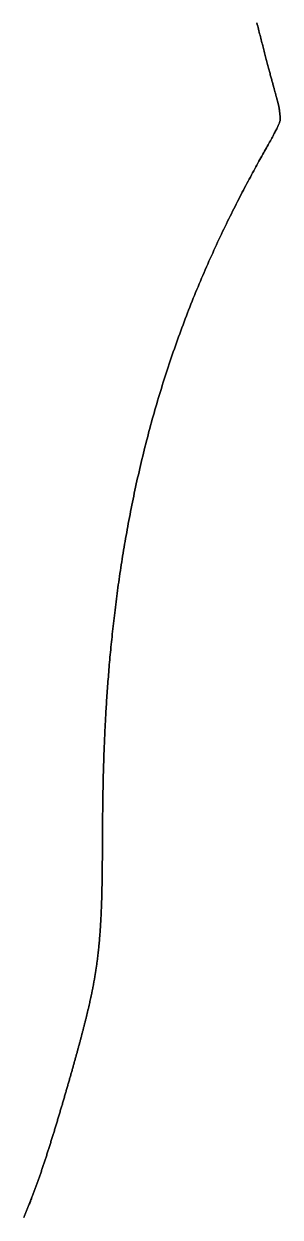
# Model space of a CAD drawing. Header units: inches. Extents: x 130170 to 284068, y 377793 to 804530.
# Drawn here: x 253854.9 to 253873.7, y 736954.9 to 737042.4 of the extents above; entities that cross this region are included whole.
import ezdxf

# ---------------------------------------------------------------- set-up
doc = ezdxf.new("R2010")
doc.units = ezdxf.units.IN
doc.header["$MEASUREMENT"] = 0
doc.layers.add('muni_il', color=7, linetype='Continuous')

msp = doc.modelspace()

# ---------------------------------------------------------------- linework, layer by layer
at = {"layer": 'muni_il'}
for points in [[(253871.942, 737042.461), (253871.972, 737042.344), (253872.002, 737042.229), (253872.031, 737042.114), (253872.06, 737041.999), (253872.089, 737041.885), (253872.118, 737041.772), (253872.147, 737041.66), (253872.176, 737041.548), (253872.204, 737041.437), (253872.233, 737041.327), (253872.261, 737041.217), (253872.289, 737041.109), (253872.317, 737041.001), (253872.344, 737040.894), (253872.372, 737040.788), (253872.399, 737040.683), (253872.426, 737040.579), (253872.453, 737040.476), (253872.479, 737040.374), (253872.505, 737040.273), (253872.531, 737040.173), (253872.557, 737040.074), (253872.583, 737039.977), (253872.608, 737039.88), (253872.633, 737039.785), (253872.658, 737039.691), (253872.682, 737039.598), (253872.706, 737039.506), (253872.73, 737039.416), (253872.753, 737039.327), (253872.777, 737039.239), (253872.8, 737039.152), (253872.822, 737039.067), (253872.845, 737038.983), (253872.866, 737038.9), (253872.888, 737038.819), (253872.909, 737038.739), (253872.93, 737038.661), (253872.951, 737038.584), (253872.971, 737038.509), (253872.991, 737038.435), (253873.01, 737038.362), (253873.03, 737038.291), (253873.048, 737038.221), (253873.067, 737038.153), (253873.085, 737038.086), (253873.103, 737038.021), (253873.12, 737037.957), (253873.137, 737037.894), (253873.154, 737037.833), (253873.17, 737037.774), (253873.186, 737037.716), (253873.201, 737037.659), (253873.216, 737037.604), (253873.231, 737037.551), (253873.245, 737037.498), (253873.259, 737037.448), (253873.272, 737037.398), (253873.286, 737037.35), (253873.299, 737037.304), (253873.311, 737037.259), (253873.323, 737037.215), (253873.335, 737037.172), (253873.346, 737037.131), (253873.357, 737037.091), (253873.368, 737037.052), (253873.378, 737037.015), (253873.388, 737036.979), (253873.397, 737036.944), (253873.407, 737036.91), (253873.416, 737036.878), (253873.424, 737036.846), (253873.432, 737036.816), (253873.44, 737036.787), (253873.448, 737036.758), (253873.455, 737036.731), (253873.462, 737036.705), (253873.469, 737036.68), (253873.476, 737036.655), (253873.482, 737036.632), (253873.488, 737036.609), (253873.494, 737036.587), (253873.499, 737036.566), (253873.504, 737036.545), (253873.509, 737036.526), (253873.514, 737036.507), (253873.519, 737036.488), (253873.523, 737036.47), (253873.527, 737036.453), (253873.531, 737036.436), (253873.535, 737036.419), (253873.538, 737036.403), (253873.542, 737036.388), (253873.545, 737036.372), (253873.548, 737036.357), (253873.552, 737036.342), (253873.555, 737036.328), (253873.557, 737036.313), (253873.56, 737036.299), (253873.563, 737036.284), (253873.565, 737036.27), (253873.568, 737036.256), (253873.57, 737036.241), (253873.573, 737036.227), (253873.575, 737036.212), (253873.577, 737036.197), (253873.58, 737036.182), (253873.582, 737036.167), (253873.584, 737036.151), (253873.587, 737036.135), (253873.589, 737036.119), (253873.591, 737036.102), (253873.594, 737036.084), (253873.596, 737036.066), (253873.598, 737036.048), (253873.601, 737036.029), (253873.603, 737036.009), (253873.606, 737035.988), (253873.608, 737035.967), (253873.611, 737035.944), (253873.614, 737035.921), (253873.617, 737035.897), (253873.619, 737035.872), (253873.622, 737035.845), (253873.626, 737035.818), (253873.629, 737035.79), (253873.632, 737035.76), (253873.636, 737035.729), (253873.639, 737035.696), (253873.643, 737035.663), (253873.647, 737035.627), (253873.651, 737035.59), (253873.65, 737035.314), (253873.624, 737035.226), (253873.609, 737035.18), (253873.593, 737035.134), (253873.576, 737035.086), (253873.556, 737035.037), (253873.535, 737034.986), (253873.512, 737034.933), (253873.487, 737034.877), (253873.46, 737034.82), (253873.432, 737034.759), (253873.401, 737034.696), (253873.368, 737034.631), (253873.334, 737034.563), (253873.297, 737034.492), (253873.258, 737034.418), (253873.217, 737034.341), (253873.174, 737034.261), (253873.129, 737034.178), (253873.082, 737034.092), (253873.034, 737034.003), (253872.983, 737033.911), (253872.931, 737033.816), (253872.876, 737033.718), (253872.82, 737033.617), (253872.762, 737033.512), (253872.702, 737033.405), (253872.641, 737033.295), (253872.578, 737033.182), (253872.513, 737033.067), (253872.447, 737032.948), (253872.379, 737032.826), (253872.31, 737032.702), (253872.24, 737032.575), (253872.168, 737032.445), (253872.095, 737032.313), (253872.02, 737032.178), (253871.945, 737032.04), (253871.868, 737031.9), (253871.79, 737031.758), (253871.711, 737031.613), (253871.631, 737031.466), (253871.55, 737031.316), (253871.468, 737031.164), (253871.386, 737031.01), (253871.302, 737030.854), (253871.218, 737030.696), (253871.133, 737030.536), (253871.047, 737030.373), (253870.961, 737030.209), (253870.874, 737030.043), (253870.787, 737029.875), (253870.699, 737029.705), (253870.61, 737029.533), (253870.521, 737029.36), (253870.432, 737029.185), (253870.342, 737029.008), (253870.252, 737028.83), (253870.162, 737028.65), (253870.071, 737028.469), (253869.98, 737028.286), (253869.889, 737028.101), (253869.798, 737027.916), (253869.707, 737027.728), (253869.615, 737027.54), (253869.524, 737027.35), (253869.432, 737027.159), (253869.341, 737026.967), (253869.249, 737026.774), (253869.158, 737026.579), (253869.066, 737026.383), (253868.975, 737026.186), (253868.884, 737025.989), (253868.792, 737025.79), (253868.701, 737025.59), (253868.61, 737025.389), (253868.52, 737025.187), (253868.429, 737024.984), (253868.339, 737024.78), (253868.249, 737024.576), (253868.159, 737024.37), (253868.07, 737024.164), (253867.981, 737023.957), (253867.892, 737023.749), (253867.803, 737023.54), (253867.715, 737023.331), (253867.628, 737023.121), (253867.54, 737022.91), (253867.453, 737022.699), (253867.366, 737022.486), (253867.28, 737022.274), (253867.195, 737022.06), (253867.109, 737021.846), (253867.024, 737021.632), (253866.94, 737021.416), (253866.856, 737021.201), (253866.773, 737020.984), (253866.69, 737020.767), (253866.607, 737020.55), (253866.525, 737020.332), (253866.444, 737020.114), (253866.363, 737019.895), (253866.283, 737019.676), (253866.203, 737019.456), (253866.124, 737019.236), (253866.045, 737019.016), (253865.967, 737018.795), (253865.889, 737018.574), (253865.812, 737018.352), (253865.736, 737018.13), (253865.66, 737017.908), (253865.585, 737017.685), (253865.51, 737017.462), (253865.436, 737017.239), (253865.363, 737017.016), (253865.29, 737016.792), (253865.218, 737016.568), (253865.146, 737016.344), (253865.075, 737016.119), (253865.005, 737015.894), (253864.936, 737015.67), (253864.867, 737015.444), (253864.798, 737015.219), (253864.73, 737014.994), (253864.663, 737014.768), (253864.597, 737014.542), (253864.531, 737014.316), (253864.466, 737014.09), (253864.401, 737013.864), (253864.337, 737013.638), (253864.274, 737013.412), (253864.212, 737013.186), (253864.15, 737012.959), (253864.089, 737012.733), (253864.028, 737012.507), (253863.968, 737012.28), (253863.909, 737012.054), (253863.85, 737011.827), (253863.792, 737011.601), (253863.735, 737011.375), (253863.678, 737011.148), (253863.622, 737010.922), (253863.567, 737010.696), (253863.512, 737010.47), (253863.458, 737010.244), (253863.405, 737010.018), (253863.352, 737009.793), (253863.3, 737009.567), (253863.249, 737009.342), (253863.198, 737009.117), (253863.148, 737008.892), (253863.099, 737008.668), (253863.05, 737008.443), (253863.002, 737008.219), (253862.954, 737007.995), (253862.907, 737007.772), (253862.861, 737007.548), (253862.815, 737007.325), (253862.77, 737007.102), (253862.726, 737006.88), (253862.682, 737006.658), (253862.639, 737006.437), (253862.596, 737006.215), (253862.554, 737005.994), (253862.513, 737005.774), (253862.472, 737005.554), (253862.432, 737005.335), (253862.393, 737005.115), (253862.354, 737004.897), (253862.316, 737004.679), (253862.278, 737004.461), (253862.241, 737004.244), (253862.204, 737004.027), (253862.168, 737003.812), (253862.133, 737003.596), (253862.098, 737003.381), (253862.064, 737003.167), (253862.03, 737002.954), (253861.997, 737002.741), (253861.964, 737002.528), (253861.932, 737002.317), (253861.901, 737002.105), (253861.87, 737001.895), (253861.84, 737001.685), (253861.81, 737001.477), (253861.781, 737001.268), (253861.752, 737001.061), (253861.723, 737000.854), (253861.696, 737000.648), (253861.668, 737000.443), (253861.642, 737000.239), (253861.615, 737000.035), (253861.59, 736999.832), (253861.564, 736999.631), (253861.54, 736999.43), (253861.515, 736999.229), (253861.491, 736999.03), (253861.468, 736998.832), (253861.445, 736998.634), (253861.423, 736998.437), (253861.401, 736998.242), (253861.379, 736998.047), (253861.358, 736997.853), (253861.337, 736997.66), (253861.317, 736997.468), (253861.297, 736997.277), (253861.278, 736997.087), (253861.259, 736996.898), (253861.24, 736996.71), (253861.222, 736996.523), (253861.204, 736996.336), (253861.187, 736996.151), (253861.17, 736995.967), (253861.153, 736995.784), (253861.137, 736995.602), (253861.121, 736995.421), (253861.106, 736995.241), (253861.091, 736995.062), (253861.076, 736994.885), (253861.061, 736994.708), (253861.048, 736994.532), (253861.034, 736994.357), (253861.02, 736994.184), (253861.007, 736994.011), (253860.995, 736993.84), (253860.982, 736993.67), (253860.97, 736993.5), (253860.958, 736993.332), (253860.947, 736993.165), (253860.936, 736992.999), (253860.925, 736992.834), (253860.914, 736992.671), (253860.904, 736992.508), (253860.894, 736992.346), (253860.884, 736992.186), (253860.874, 736992.027), (253860.865, 736991.868), (253860.856, 736991.711), (253860.848, 736991.555), (253860.839, 736991.4), (253860.831, 736991.246), (253860.823, 736991.094), (253860.815, 736990.942), (253860.808, 736990.791), (253860.8, 736990.642), (253860.793, 736990.494), (253860.786, 736990.346), (253860.78, 736990.2), (253860.773, 736990.055), (253860.767, 736989.911), (253860.761, 736989.768), (253860.755, 736989.626), (253860.749, 736989.485), (253860.744, 736989.345), (253860.739, 736989.206), (253860.733, 736989.069), (253860.729, 736988.932), (253860.724, 736988.796), (253860.719, 736988.662), (253860.715, 736988.528), (253860.71, 736988.396), (253860.706, 736988.264), (253860.702, 736988.134), (253860.698, 736988.004), (253860.695, 736987.876), (253860.691, 736987.748), (253860.688, 736987.621), (253860.684, 736987.496), (253860.681, 736987.371), (253860.678, 736987.248), (253860.675, 736987.125), (253860.672, 736987.003), (253860.669, 736986.882), (253860.667, 736986.762), (253860.664, 736986.643), (253860.662, 736986.525), (253860.659, 736986.408), (253860.657, 736986.292), (253860.655, 736986.176), (253860.653, 736986.062), (253860.651, 736985.948), (253860.649, 736985.835), (253860.647, 736985.724), (253860.646, 736985.613), (253860.644, 736985.502), (253860.643, 736985.393), (253860.641, 736985.284), (253860.64, 736985.176), (253860.638, 736985.069), (253860.637, 736984.963), (253860.636, 736984.858), (253860.634, 736984.753), (253860.633, 736984.649), (253860.632, 736984.546), (253860.631, 736984.444), (253860.63, 736984.342), (253860.629, 736984.241), (253860.628, 736984.141), (253860.627, 736984.042), (253860.627, 736983.943), (253860.626, 736983.845), (253860.625, 736983.747), (253860.624, 736983.65), (253860.624, 736983.555), (253860.623, 736983.459), (253860.622, 736983.364), (253860.622, 736983.27), (253860.621, 736983.177), (253860.62, 736983.084), (253860.62, 736982.992), (253860.619, 736982.9), (253860.619, 736982.809), (253860.618, 736982.719), (253860.617, 736982.629), (253860.617, 736982.539), (253860.616, 736982.451), (253860.616, 736982.363), (253860.616, 736982.275), (253860.615, 736982.188), (253860.614, 736982.102), (253860.614, 736982.015), (253860.613, 736981.93), (253860.613, 736981.845), (253860.612, 736981.761), (253860.612, 736981.677), (253860.611, 736981.593), (253860.611, 736981.51), (253860.61, 736981.428), (253860.61, 736981.346), (253860.609, 736981.264), (253860.608, 736981.183), (253860.608, 736981.103), (253860.607, 736981.023), (253860.606, 736980.943), (253860.606, 736980.864), (253860.605, 736980.785), (253860.604, 736980.706), (253860.604, 736980.628), (253860.603, 736980.551), (253860.602, 736980.473), (253860.601, 736980.397), (253860.601, 736980.32), (253860.6, 736980.244), (253860.599, 736980.169), (253860.598, 736980.093), (253860.597, 736980.019), (253860.596, 736979.944), (253860.595, 736979.87), (253860.594, 736979.796), (253860.593, 736979.723), (253860.592, 736979.65), (253860.59, 736979.577), (253860.589, 736979.505), (253860.588, 736979.432), (253860.587, 736979.361), (253860.585, 736979.289), (253860.584, 736979.218), (253860.583, 736979.148), (253860.581, 736979.077), (253860.58, 736979.007), (253860.578, 736978.937), (253860.577, 736978.868), (253860.575, 736978.799), (253860.574, 736978.73), (253860.572, 736978.661), (253860.57, 736978.593), (253860.568, 736978.525), (253860.567, 736978.457), (253860.565, 736978.39), (253860.563, 736978.323), (253860.561, 736978.256), (253860.559, 736978.189), (253860.557, 736978.123), (253860.555, 736978.057), (253860.553, 736977.991), (253860.55, 736977.925), (253860.548, 736977.86), (253860.546, 736977.795), (253860.543, 736977.73), (253860.541, 736977.666), (253860.539, 736977.601), (253860.536, 736977.537), (253860.533, 736977.474), (253860.531, 736977.41), (253860.528, 736977.347), (253860.526, 736977.284), (253860.523, 736977.221), (253860.52, 736977.159), (253860.517, 736977.096), (253860.514, 736977.034), (253860.511, 736976.972), (253860.508, 736976.91), (253860.505, 736976.849), (253860.502, 736976.788), (253860.498, 736976.727), (253860.495, 736976.666), (253860.492, 736976.605), (253860.488, 736976.545), (253860.485, 736976.485), (253860.481, 736976.425), (253860.478, 736976.365), (253860.474, 736976.306), (253860.47, 736976.246), (253860.467, 736976.187), (253860.463, 736976.128), (253860.459, 736976.07), (253860.455, 736976.011), (253860.451, 736975.953), (253860.447, 736975.895), (253860.443, 736975.837), (253860.438, 736975.779), (253860.434, 736975.721), (253860.43, 736975.664), (253860.425, 736975.607), (253860.421, 736975.55), (253860.416, 736975.493), (253860.412, 736975.436), (253860.407, 736975.379), (253860.402, 736975.323), (253860.398, 736975.267), (253860.393, 736975.211), (253860.388, 736975.155), (253860.383, 736975.099), (253860.378, 736975.044), (253860.373, 736974.988), (253860.367, 736974.933), (253860.362, 736974.878), (253860.357, 736974.823), (253860.351, 736974.768), (253860.346, 736974.713), (253860.34, 736974.659), (253860.335, 736974.604), (253860.329, 736974.55), (253860.323, 736974.496), (253860.317, 736974.442), (253860.311, 736974.388), (253860.306, 736974.334), (253860.299, 736974.281), (253860.293, 736974.227), (253860.287, 736974.174), (253860.281, 736974.121), (253860.275, 736974.068), (253860.268, 736974.015), (253860.262, 736973.962), (253860.255, 736973.909), (253860.248, 736973.856), (253860.242, 736973.803), (253860.235, 736973.751), (253860.228, 736973.698), (253860.221, 736973.646), (253860.214, 736973.594), (253860.207, 736973.542), (253860.2, 736973.49), (253860.193, 736973.438), (253860.185, 736973.386), (253860.178, 736973.334), (253860.17, 736973.282), (253860.163, 736973.23), (253860.155, 736973.178), (253860.148, 736973.127), (253860.14, 736973.075), (253860.132, 736973.024), (253860.124, 736972.972), (253860.116, 736972.921), (253860.108, 736972.869), (253860.099, 736972.818), (253860.091, 736972.767), (253860.083, 736972.715), (253860.075, 736972.664), (253860.066, 736972.613), (253860.057, 736972.561), (253860.049, 736972.51), (253860.04, 736972.459), (253860.031, 736972.408), (253860.022, 736972.357), (253860.013, 736972.306), (253860.004, 736972.254), (253859.995, 736972.203), (253859.986, 736972.152), (253859.976, 736972.101), (253859.967, 736972.05), (253859.957, 736971.998), (253859.948, 736971.947), (253859.938, 736971.896), (253859.928, 736971.844), (253859.918, 736971.793), (253859.909, 736971.742), (253859.899, 736971.69), (253859.888, 736971.639), (253859.878, 736971.587), (253859.868, 736971.536), (253859.857, 736971.484), (253859.847, 736971.433), (253859.836, 736971.381), (253859.826, 736971.329), (253859.815, 736971.277), (253859.804, 736971.225), (253859.793, 736971.173), (253859.782, 736971.121), (253859.771, 736971.069), (253859.76, 736971.017), (253859.749, 736970.965), (253859.738, 736970.912), (253859.726, 736970.86), (253859.715, 736970.807), (253859.703, 736970.754), (253859.691, 736970.702), (253859.679, 736970.649), (253859.667, 736970.596), (253859.655, 736970.543), (253859.643, 736970.489), (253859.631, 736970.436), (253859.619, 736970.383), (253859.607, 736970.329), (253859.594, 736970.275), (253859.582, 736970.221), (253859.569, 736970.167), (253859.556, 736970.113), (253859.543, 736970.059), (253859.53, 736970.005), (253859.518, 736969.95), (253859.504, 736969.895), (253859.491, 736969.841), (253859.478, 736969.786), (253859.464, 736969.73), (253859.451, 736969.675), (253859.438, 736969.62), (253859.424, 736969.564), (253859.41, 736969.508), (253859.396, 736969.452), (253859.382, 736969.396), (253859.368, 736969.34), (253859.354, 736969.283), (253859.34, 736969.227), (253859.326, 736969.17), (253859.311, 736969.113), (253859.297, 736969.056), (253859.282, 736968.998), (253859.268, 736968.941), (253859.253, 736968.883), (253859.238, 736968.825), (253859.223, 736968.767), (253859.208, 736968.709), (253859.193, 736968.65), (253859.178, 736968.592), (253859.162, 736968.533), (253859.147, 736968.474), (253859.131, 736968.415), (253859.116, 736968.355), (253859.1, 736968.296), (253859.084, 736968.236), (253859.069, 736968.176), (253859.053, 736968.116), (253859.037, 736968.055), (253859.02, 736967.995), (253859.004, 736967.934), (253858.988, 736967.873), (253858.971, 736967.812), (253858.955, 736967.75), (253858.938, 736967.689), (253858.922, 736967.627), (253858.905, 736967.565), (253858.888, 736967.502), (253858.871, 736967.44), (253858.854, 736967.377), (253858.837, 736967.315), (253858.82, 736967.252), (253858.803, 736967.188), (253858.785, 736967.125), (253858.768, 736967.061), (253858.75, 736966.997), (253858.733, 736966.933), (253858.715, 736966.869), (253858.697, 736966.805), (253858.68, 736966.74), (253858.662, 736966.675), (253858.644, 736966.61), (253858.626, 736966.545), (253858.607, 736966.48), (253858.589, 736966.414), (253858.571, 736966.348), (253858.552, 736966.282), (253858.534, 736966.216), (253858.515, 736966.15), (253858.497, 736966.083), (253858.478, 736966.017), (253858.459, 736965.95), (253858.44, 736965.883), (253858.422, 736965.815), (253858.402, 736965.748), (253858.383, 736965.68), (253858.364, 736965.613), (253858.345, 736965.545), (253858.326, 736965.477), (253858.306, 736965.408), (253858.287, 736965.34), (253858.267, 736965.271), (253858.248, 736965.203), (253858.228, 736965.134), (253858.208, 736965.065), (253858.189, 736964.996), (253858.169, 736964.926), (253858.149, 736964.857), (253858.129, 736964.787), (253858.109, 736964.717), (253858.089, 736964.647), (253858.069, 736964.577), (253858.049, 736964.507), (253858.028, 736964.437), (253858.008, 736964.367), (253857.988, 736964.296), (253857.967, 736964.225), (253857.947, 736964.155), (253857.926, 736964.084), (253857.906, 736964.013), (253857.885, 736963.942), (253857.864, 736963.871), (253857.843, 736963.799), (253857.823, 736963.728), (253857.802, 736963.656), (253857.781, 736963.585), (253857.76, 736963.513), (253857.739, 736963.442), (253857.718, 736963.37), (253857.697, 736963.298), (253857.675, 736963.226), (253857.654, 736963.154), (253857.633, 736963.082), (253857.612, 736963.01), (253857.59, 736962.938), (253857.569, 736962.865), (253857.547, 736962.793), (253857.526, 736962.721), (253857.504, 736962.648), (253857.483, 736962.576), (253857.461, 736962.504), (253857.439, 736962.431), (253857.418, 736962.359), (253857.396, 736962.286), (253857.374, 736962.214), (253857.352, 736962.141), (253857.331, 736962.068), (253857.309, 736961.996), (253857.287, 736961.923), (253857.265, 736961.851), (253857.243, 736961.778), (253857.221, 736961.706), (253857.199, 736961.633), (253857.177, 736961.561), (253857.155, 736961.488), (253857.132, 736961.416), (253857.11, 736961.343), (253857.088, 736961.271), (253857.066, 736961.198), (253857.044, 736961.126), (253857.021, 736961.054), (253856.999, 736960.982), (253856.977, 736960.909), (253856.954, 736960.837), (253856.932, 736960.765), (253856.91, 736960.693), (253856.887, 736960.621), (253856.865, 736960.549), (253856.842, 736960.477), (253856.82, 736960.405), (253856.797, 736960.334), (253856.775, 736960.262), (253856.752, 736960.191), (253856.729, 736960.119), (253856.707, 736960.048), (253856.684, 736959.977), (253856.661, 736959.905), (253856.639, 736959.834), (253856.616, 736959.763), (253856.593, 736959.692), (253856.57, 736959.622), (253856.548, 736959.551), (253856.525, 736959.48), (253856.502, 736959.41), (253856.479, 736959.34), (253856.456, 736959.27), (253856.433, 736959.2), (253856.41, 736959.13), (253856.388, 736959.06), (253856.365, 736958.99), (253856.342, 736958.921), (253856.319, 736958.851), (253856.296, 736958.782), (253856.272, 736958.713), (253856.249, 736958.644), (253856.226, 736958.575), (253856.203, 736958.506), (253856.18, 736958.438), (253856.157, 736958.369), (253856.134, 736958.301), (253856.11, 736958.233), (253856.087, 736958.165), (253856.064, 736958.097), (253856.041, 736958.029), (253856.017, 736957.962), (253855.994, 736957.895), (253855.971, 736957.828), (253855.947, 736957.761), (253855.924, 736957.694), (253855.9, 736957.627), (253855.877, 736957.56), (253855.853, 736957.494), (253855.83, 736957.428), (253855.806, 736957.362), (253855.783, 736957.296), (253855.759, 736957.23), (253855.735, 736957.165), (253855.712, 736957.1), (253855.688, 736957.034), (253855.664, 736956.969), (253855.64, 736956.905), (253855.616, 736956.84), (253855.593, 736956.776), (253855.569, 736956.711), (253855.545, 736956.647), (253855.521, 736956.583), (253855.497, 736956.519), (253855.472, 736956.456), (253855.448, 736956.392), (253855.424, 736956.329), (253855.4, 736956.266), (253855.375, 736956.203), (253855.351, 736956.14), (253855.327, 736956.077), (253855.302, 736956.015), (253855.278, 736955.952), (253855.253, 736955.89), (253855.228, 736955.828), (253855.204, 736955.766), (253855.179, 736955.705), (253855.154, 736955.643), (253855.129, 736955.582), (253855.104, 736955.521), (253855.079, 736955.46), (253855.054, 736955.399), (253855.029, 736955.338), (253855.004, 736955.277), (253854.979, 736955.217), (253854.953, 736955.157), (253854.928, 736955.096), (253854.902, 736955.036), (253854.876, 736954.976), (253854.851, 736954.917)], [(253854.851, 736954.917), (253854.876, 736954.976), (253854.902, 736955.036), (253854.928, 736955.096), (253854.953, 736955.157), (253854.979, 736955.217), (253855.004, 736955.277), (253855.029, 736955.338), (253855.054, 736955.399), (253855.079, 736955.46), (253855.104, 736955.521), (253855.129, 736955.582), (253855.154, 736955.643), (253855.179, 736955.705), (253855.204, 736955.766), (253855.228, 736955.828), (253855.253, 736955.89), (253855.278, 736955.952), (253855.302, 736956.015), (253855.327, 736956.077), (253855.351, 736956.14), (253855.375, 736956.203), (253855.4, 736956.266), (253855.424, 736956.329), (253855.448, 736956.392), (253855.472, 736956.456), (253855.497, 736956.519), (253855.521, 736956.583), (253855.545, 736956.647), (253855.569, 736956.711), (253855.593, 736956.776), (253855.616, 736956.84), (253855.64, 736956.905), (253855.664, 736956.969), (253855.688, 736957.034), (253855.712, 736957.1), (253855.735, 736957.165), (253855.759, 736957.23), (253855.783, 736957.296), (253855.806, 736957.362), (253855.83, 736957.428), (253855.853, 736957.494), (253855.877, 736957.56), (253855.9, 736957.627), (253855.924, 736957.694), (253855.947, 736957.761), (253855.971, 736957.828), (253855.994, 736957.895), (253856.017, 736957.962), (253856.041, 736958.029), (253856.064, 736958.097), (253856.087, 736958.165), (253856.11, 736958.233), (253856.134, 736958.301), (253856.157, 736958.369), (253856.18, 736958.438), (253856.203, 736958.506), (253856.226, 736958.575), (253856.249, 736958.644), (253856.272, 736958.713), (253856.296, 736958.782), (253856.319, 736958.851), (253856.342, 736958.921), (253856.365, 736958.99), (253856.388, 736959.06), (253856.41, 736959.13), (253856.433, 736959.2), (253856.456, 736959.27), (253856.479, 736959.34), (253856.502, 736959.41), (253856.525, 736959.48), (253856.548, 736959.551), (253856.57, 736959.622), (253856.593, 736959.692), (253856.616, 736959.763), (253856.639, 736959.834), (253856.661, 736959.905), (253856.684, 736959.977), (253856.707, 736960.048), (253856.729, 736960.119), (253856.752, 736960.191), (253856.775, 736960.262), (253856.797, 736960.334), (253856.82, 736960.405), (253856.842, 736960.477), (253856.865, 736960.549), (253856.887, 736960.621), (253856.91, 736960.693), (253856.932, 736960.765), (253856.954, 736960.837), (253856.977, 736960.909), (253856.999, 736960.982), (253857.021, 736961.054), (253857.044, 736961.126), (253857.066, 736961.198), (253857.088, 736961.271), (253857.11, 736961.343), (253857.132, 736961.416), (253857.155, 736961.488), (253857.177, 736961.561), (253857.199, 736961.633), (253857.221, 736961.706), (253857.243, 736961.778), (253857.265, 736961.851), (253857.287, 736961.923), (253857.309, 736961.996), (253857.331, 736962.068), (253857.352, 736962.141), (253857.374, 736962.214), (253857.396, 736962.286), (253857.418, 736962.359), (253857.439, 736962.431), (253857.461, 736962.504), (253857.483, 736962.576), (253857.504, 736962.648), (253857.526, 736962.721), (253857.547, 736962.793), (253857.569, 736962.865), (253857.59, 736962.938), (253857.612, 736963.01), (253857.633, 736963.082), (253857.654, 736963.154), (253857.675, 736963.226), (253857.697, 736963.298), (253857.718, 736963.37), (253857.739, 736963.442), (253857.76, 736963.513), (253857.781, 736963.585), (253857.802, 736963.656), (253857.823, 736963.728), (253857.843, 736963.799), (253857.864, 736963.871), (253857.885, 736963.942), (253857.906, 736964.013), (253857.926, 736964.084), (253857.947, 736964.155), (253857.967, 736964.225), (253857.988, 736964.296), (253858.008, 736964.367), (253858.028, 736964.437), (253858.049, 736964.507), (253858.069, 736964.577), (253858.089, 736964.647), (253858.109, 736964.717), (253858.129, 736964.787), (253858.149, 736964.857), (253858.169, 736964.926), (253858.189, 736964.996), (253858.208, 736965.065), (253858.228, 736965.134), (253858.248, 736965.203), (253858.267, 736965.271), (253858.287, 736965.34), (253858.306, 736965.408), (253858.326, 736965.477), (253858.345, 736965.545), (253858.364, 736965.613), (253858.383, 736965.68), (253858.402, 736965.748), (253858.422, 736965.815), (253858.44, 736965.883), (253858.459, 736965.95), (253858.478, 736966.017), (253858.497, 736966.083), (253858.515, 736966.15), (253858.534, 736966.216), (253858.552, 736966.282), (253858.571, 736966.348), (253858.589, 736966.414), (253858.607, 736966.48), (253858.626, 736966.545), (253858.644, 736966.61), (253858.662, 736966.675), (253858.68, 736966.74), (253858.697, 736966.805), (253858.715, 736966.869), (253858.733, 736966.933), (253858.75, 736966.997), (253858.768, 736967.061), (253858.785, 736967.125), (253858.803, 736967.188), (253858.82, 736967.252), (253858.837, 736967.315), (253858.854, 736967.377), (253858.871, 736967.44), (253858.888, 736967.502), (253858.905, 736967.565), (253858.922, 736967.627), (253858.938, 736967.689), (253858.955, 736967.75), (253858.971, 736967.812), (253858.988, 736967.873), (253859.004, 736967.934), (253859.02, 736967.995), (253859.037, 736968.055), (253859.053, 736968.116), (253859.069, 736968.176), (253859.084, 736968.236), (253859.1, 736968.296), (253859.116, 736968.355), (253859.131, 736968.415), (253859.147, 736968.474), (253859.162, 736968.533), (253859.178, 736968.592), (253859.193, 736968.65), (253859.208, 736968.709), (253859.223, 736968.767), (253859.238, 736968.825), (253859.253, 736968.883), (253859.268, 736968.941), (253859.282, 736968.998), (253859.297, 736969.056), (253859.311, 736969.113), (253859.326, 736969.17), (253859.34, 736969.227), (253859.354, 736969.283), (253859.368, 736969.34), (253859.382, 736969.396), (253859.396, 736969.452), (253859.41, 736969.508), (253859.424, 736969.564), (253859.438, 736969.62), (253859.451, 736969.675), (253859.464, 736969.73), (253859.478, 736969.786), (253859.491, 736969.841), (253859.504, 736969.895), (253859.518, 736969.95), (253859.53, 736970.005), (253859.543, 736970.059), (253859.556, 736970.113), (253859.569, 736970.167), (253859.582, 736970.221), (253859.594, 736970.275), (253859.607, 736970.329), (253859.619, 736970.383), (253859.631, 736970.436), (253859.643, 736970.489), (253859.655, 736970.543), (253859.667, 736970.596), (253859.679, 736970.649), (253859.691, 736970.702), (253859.703, 736970.754), (253859.715, 736970.807), (253859.726, 736970.86), (253859.738, 736970.912), (253859.749, 736970.965), (253859.76, 736971.017), (253859.771, 736971.069), (253859.782, 736971.121), (253859.793, 736971.173), (253859.804, 736971.225), (253859.815, 736971.277), (253859.826, 736971.329), (253859.836, 736971.381), (253859.847, 736971.433), (253859.857, 736971.484), (253859.868, 736971.536), (253859.878, 736971.587), (253859.888, 736971.639), (253859.899, 736971.69), (253859.909, 736971.742), (253859.918, 736971.793), (253859.928, 736971.844), (253859.938, 736971.896), (253859.948, 736971.947), (253859.957, 736971.998), (253859.967, 736972.05), (253859.976, 736972.101), (253859.986, 736972.152), (253859.995, 736972.203), (253860.004, 736972.254), (253860.013, 736972.306), (253860.022, 736972.357), (253860.031, 736972.408), (253860.04, 736972.459), (253860.049, 736972.51), (253860.057, 736972.561), (253860.066, 736972.613), (253860.075, 736972.664), (253860.083, 736972.715), (253860.091, 736972.767), (253860.099, 736972.818), (253860.108, 736972.869), (253860.116, 736972.921), (253860.124, 736972.972), (253860.132, 736973.024), (253860.14, 736973.075), (253860.148, 736973.127), (253860.155, 736973.178), (253860.163, 736973.23), (253860.17, 736973.282), (253860.178, 736973.334), (253860.185, 736973.386), (253860.193, 736973.438), (253860.2, 736973.49), (253860.207, 736973.542), (253860.214, 736973.594), (253860.221, 736973.646), (253860.228, 736973.698), (253860.235, 736973.751), (253860.242, 736973.803), (253860.248, 736973.856), (253860.255, 736973.909), (253860.262, 736973.962), (253860.268, 736974.015), (253860.275, 736974.068), (253860.281, 736974.121), (253860.287, 736974.174), (253860.293, 736974.227), (253860.299, 736974.281), (253860.306, 736974.334), (253860.311, 736974.388), (253860.317, 736974.442), (253860.323, 736974.496), (253860.329, 736974.55), (253860.335, 736974.604), (253860.34, 736974.659), (253860.346, 736974.713), (253860.351, 736974.768), (253860.357, 736974.823), (253860.362, 736974.878), (253860.367, 736974.933), (253860.373, 736974.988), (253860.378, 736975.044), (253860.383, 736975.099), (253860.388, 736975.155), (253860.393, 736975.211), (253860.398, 736975.267), (253860.402, 736975.323), (253860.407, 736975.379), (253860.412, 736975.436), (253860.416, 736975.493), (253860.421, 736975.55), (253860.425, 736975.607), (253860.43, 736975.664), (253860.434, 736975.721), (253860.438, 736975.779), (253860.443, 736975.837), (253860.447, 736975.895), (253860.451, 736975.953), (253860.455, 736976.011), (253860.459, 736976.07), (253860.463, 736976.128), (253860.467, 736976.187), (253860.47, 736976.246), (253860.474, 736976.306), (253860.478, 736976.365), (253860.481, 736976.425), (253860.485, 736976.485), (253860.488, 736976.545), (253860.492, 736976.605), (253860.495, 736976.666), (253860.498, 736976.727), (253860.502, 736976.788), (253860.505, 736976.849), (253860.508, 736976.91), (253860.511, 736976.972), (253860.514, 736977.034), (253860.517, 736977.096), (253860.52, 736977.159), (253860.523, 736977.221), (253860.526, 736977.284), (253860.528, 736977.347), (253860.531, 736977.41), (253860.533, 736977.474), (253860.536, 736977.537), (253860.539, 736977.601), (253860.541, 736977.666), (253860.543, 736977.73), (253860.546, 736977.795), (253860.548, 736977.86), (253860.55, 736977.925), (253860.553, 736977.991), (253860.555, 736978.057), (253860.557, 736978.123), (253860.559, 736978.189), (253860.561, 736978.256), (253860.563, 736978.323), (253860.565, 736978.39), (253860.567, 736978.457), (253860.568, 736978.525), (253860.57, 736978.593), (253860.572, 736978.661), (253860.574, 736978.73), (253860.575, 736978.799), (253860.577, 736978.868), (253860.578, 736978.937), (253860.58, 736979.007), (253860.581, 736979.077), (253860.583, 736979.148), (253860.584, 736979.218), (253860.585, 736979.289), (253860.587, 736979.361), (253860.588, 736979.432), (253860.589, 736979.505), (253860.59, 736979.577), (253860.592, 736979.65), (253860.593, 736979.723), (253860.594, 736979.796), (253860.595, 736979.87), (253860.596, 736979.944), (253860.597, 736980.019), (253860.598, 736980.093), (253860.599, 736980.169), (253860.6, 736980.244), (253860.601, 736980.32), (253860.601, 736980.397), (253860.602, 736980.473), (253860.603, 736980.551), (253860.604, 736980.628), (253860.604, 736980.706), (253860.605, 736980.785), (253860.606, 736980.864), (253860.606, 736980.943), (253860.607, 736981.023), (253860.608, 736981.103), (253860.608, 736981.183), (253860.609, 736981.264), (253860.61, 736981.346), (253860.61, 736981.428), (253860.611, 736981.51), (253860.611, 736981.593), (253860.612, 736981.677), (253860.612, 736981.761), (253860.613, 736981.845), (253860.613, 736981.93), (253860.614, 736982.015), (253860.614, 736982.102), (253860.615, 736982.188), (253860.616, 736982.275), (253860.616, 736982.363), (253860.616, 736982.451), (253860.617, 736982.539), (253860.617, 736982.629), (253860.618, 736982.719), (253860.619, 736982.809), (253860.619, 736982.9), (253860.62, 736982.992), (253860.62, 736983.084), (253860.621, 736983.177), (253860.622, 736983.27), (253860.622, 736983.364), (253860.623, 736983.459), (253860.624, 736983.555), (253860.624, 736983.65), (253860.625, 736983.747), (253860.626, 736983.845), (253860.627, 736983.943), (253860.627, 736984.042), (253860.628, 736984.141), (253860.629, 736984.241), (253860.63, 736984.342), (253860.631, 736984.444), (253860.632, 736984.546), (253860.633, 736984.649), (253860.634, 736984.753), (253860.636, 736984.858), (253860.637, 736984.963), (253860.638, 736985.069), (253860.64, 736985.176), (253860.641, 736985.284), (253860.643, 736985.393), (253860.644, 736985.502), (253860.646, 736985.613), (253860.647, 736985.724), (253860.649, 736985.835), (253860.651, 736985.948), (253860.653, 736986.062), (253860.655, 736986.176), (253860.657, 736986.292), (253860.659, 736986.408), (253860.662, 736986.525), (253860.664, 736986.643), (253860.667, 736986.762), (253860.669, 736986.882), (253860.672, 736987.003), (253860.675, 736987.125), (253860.678, 736987.248), (253860.681, 736987.371), (253860.684, 736987.496), (253860.688, 736987.621), (253860.691, 736987.748), (253860.695, 736987.876), (253860.698, 736988.004), (253860.702, 736988.134), (253860.706, 736988.264), (253860.71, 736988.396), (253860.715, 736988.528), (253860.719, 736988.662), (253860.724, 736988.796), (253860.729, 736988.932), (253860.733, 736989.069), (253860.739, 736989.206), (253860.744, 736989.345), (253860.749, 736989.485), (253860.755, 736989.626), (253860.761, 736989.768), (253860.767, 736989.911), (253860.773, 736990.055), (253860.78, 736990.2), (253860.786, 736990.346), (253860.793, 736990.494), (253860.8, 736990.642), (253860.808, 736990.791), (253860.815, 736990.942), (253860.823, 736991.094), (253860.831, 736991.246), (253860.839, 736991.4), (253860.848, 736991.555), (253860.856, 736991.711), (253860.865, 736991.868), (253860.874, 736992.027), (253860.884, 736992.186), (253860.894, 736992.346), (253860.904, 736992.508), (253860.914, 736992.671), (253860.925, 736992.834), (253860.936, 736992.999), (253860.947, 736993.165), (253860.958, 736993.332), (253860.97, 736993.5), (253860.982, 736993.67), (253860.995, 736993.84), (253861.007, 736994.011), (253861.02, 736994.184), (253861.034, 736994.357), (253861.048, 736994.532), (253861.061, 736994.708), (253861.076, 736994.885), (253861.091, 736995.062), (253861.106, 736995.241), (253861.121, 736995.421), (253861.137, 736995.602), (253861.153, 736995.784), (253861.17, 736995.967), (253861.187, 736996.151), (253861.204, 736996.336), (253861.222, 736996.523), (253861.24, 736996.71), (253861.259, 736996.898), (253861.278, 736997.087), (253861.297, 736997.277), (253861.317, 736997.468), (253861.337, 736997.66), (253861.358, 736997.853), (253861.379, 736998.047), (253861.401, 736998.242), (253861.423, 736998.437), (253861.445, 736998.634), (253861.468, 736998.832), (253861.491, 736999.03), (253861.515, 736999.229), (253861.54, 736999.43), (253861.564, 736999.631), (253861.59, 736999.832), (253861.615, 737000.035), (253861.642, 737000.239), (253861.668, 737000.443), (253861.696, 737000.648), (253861.723, 737000.854), (253861.752, 737001.061), (253861.781, 737001.268), (253861.81, 737001.477), (253861.84, 737001.685), (253861.87, 737001.895), (253861.901, 737002.105), (253861.932, 737002.317), (253861.964, 737002.528), (253861.997, 737002.741), (253862.03, 737002.954), (253862.064, 737003.167), (253862.098, 737003.381), (253862.133, 737003.596), (253862.168, 737003.812), (253862.204, 737004.027), (253862.241, 737004.244), (253862.278, 737004.461), (253862.316, 737004.679), (253862.354, 737004.897), (253862.393, 737005.115), (253862.432, 737005.335), (253862.472, 737005.554), (253862.513, 737005.774), (253862.554, 737005.994), (253862.596, 737006.215), (253862.639, 737006.437), (253862.682, 737006.658), (253862.726, 737006.88), (253862.77, 737007.102), (253862.815, 737007.325), (253862.861, 737007.548), (253862.907, 737007.772), (253862.954, 737007.995), (253863.002, 737008.219), (253863.05, 737008.443), (253863.099, 737008.668), (253863.148, 737008.892), (253863.198, 737009.117), (253863.249, 737009.342), (253863.3, 737009.567), (253863.352, 737009.793), (253863.405, 737010.018), (253863.458, 737010.244), (253863.512, 737010.47), (253863.567, 737010.696), (253863.622, 737010.922), (253863.678, 737011.148), (253863.735, 737011.375), (253863.792, 737011.601), (253863.85, 737011.827), (253863.909, 737012.054), (253863.968, 737012.28), (253864.028, 737012.507), (253864.089, 737012.733), (253864.15, 737012.959), (253864.212, 737013.186), (253864.274, 737013.412), (253864.337, 737013.638), (253864.401, 737013.864), (253864.466, 737014.09), (253864.531, 737014.316), (253864.597, 737014.542), (253864.663, 737014.768), (253864.73, 737014.994), (253864.798, 737015.219), (253864.867, 737015.444), (253864.936, 737015.67), (253865.005, 737015.894), (253865.075, 737016.119), (253865.146, 737016.344), (253865.218, 737016.568), (253865.29, 737016.792), (253865.363, 737017.016), (253865.436, 737017.239), (253865.51, 737017.462), (253865.585, 737017.685), (253865.66, 737017.908), (253865.736, 737018.13), (253865.812, 737018.352), (253865.889, 737018.574), (253865.967, 737018.795), (253866.045, 737019.016), (253866.124, 737019.236), (253866.203, 737019.456), (253866.283, 737019.676), (253866.363, 737019.895), (253866.444, 737020.114), (253866.525, 737020.332), (253866.607, 737020.55), (253866.69, 737020.767), (253866.773, 737020.984), (253866.856, 737021.201), (253866.94, 737021.416), (253867.024, 737021.632), (253867.109, 737021.846), (253867.195, 737022.06), (253867.28, 737022.274), (253867.366, 737022.486), (253867.453, 737022.699), (253867.54, 737022.91), (253867.628, 737023.121), (253867.715, 737023.331), (253867.803, 737023.54), (253867.892, 737023.749), (253867.981, 737023.957), (253868.07, 737024.164), (253868.159, 737024.37), (253868.249, 737024.576), (253868.339, 737024.78), (253868.429, 737024.984), (253868.52, 737025.187), (253868.61, 737025.389), (253868.701, 737025.59), (253868.792, 737025.79), (253868.884, 737025.989), (253868.975, 737026.186), (253869.066, 737026.383), (253869.158, 737026.579), (253869.249, 737026.774), (253869.341, 737026.967), (253869.432, 737027.159), (253869.524, 737027.35), (253869.615, 737027.54), (253869.707, 737027.728), (253869.798, 737027.916), (253869.889, 737028.101), (253869.98, 737028.286), (253870.071, 737028.469), (253870.162, 737028.65), (253870.252, 737028.83), (253870.342, 737029.008), (253870.432, 737029.185), (253870.521, 737029.36), (253870.61, 737029.533), (253870.699, 737029.705), (253870.787, 737029.875), (253870.874, 737030.043), (253870.961, 737030.209), (253871.047, 737030.373), (253871.133, 737030.536), (253871.218, 737030.696), (253871.302, 737030.854), (253871.386, 737031.01), (253871.468, 737031.164), (253871.55, 737031.316), (253871.631, 737031.466), (253871.711, 737031.613), (253871.79, 737031.758), (253871.868, 737031.9), (253871.945, 737032.04), (253872.02, 737032.178), (253872.095, 737032.313), (253872.168, 737032.445), (253872.24, 737032.575), (253872.31, 737032.702), (253872.379, 737032.826), (253872.447, 737032.948), (253872.513, 737033.067), (253872.578, 737033.182), (253872.641, 737033.295), (253872.702, 737033.405), (253872.762, 737033.512), (253872.82, 737033.617), (253872.876, 737033.718), (253872.931, 737033.816), (253872.983, 737033.911), (253873.034, 737034.003), (253873.082, 737034.092), (253873.129, 737034.178), (253873.174, 737034.261), (253873.217, 737034.341), (253873.258, 737034.418), (253873.297, 737034.492), (253873.334, 737034.563), (253873.368, 737034.631), (253873.401, 737034.696), (253873.432, 737034.759), (253873.46, 737034.82), (253873.487, 737034.877), (253873.512, 737034.933), (253873.535, 737034.986), (253873.556, 737035.037), (253873.576, 737035.086), (253873.593, 737035.134), (253873.609, 737035.18), (253873.624, 737035.226), (253873.65, 737035.314), (253873.651, 737035.59), (253873.647, 737035.627), (253873.643, 737035.663), (253873.639, 737035.696), (253873.636, 737035.729), (253873.632, 737035.76), (253873.629, 737035.79), (253873.626, 737035.818), (253873.622, 737035.845), (253873.619, 737035.872), (253873.617, 737035.897), (253873.614, 737035.921), (253873.611, 737035.944), (253873.608, 737035.967), (253873.606, 737035.988), (253873.603, 737036.009), (253873.601, 737036.029), (253873.598, 737036.048), (253873.596, 737036.066), (253873.594, 737036.084), (253873.591, 737036.102), (253873.589, 737036.119), (253873.587, 737036.135), (253873.584, 737036.151), (253873.582, 737036.167), (253873.58, 737036.182), (253873.577, 737036.197), (253873.575, 737036.212), (253873.573, 737036.227), (253873.57, 737036.241), (253873.568, 737036.256), (253873.565, 737036.27), (253873.563, 737036.284), (253873.56, 737036.299), (253873.557, 737036.313), (253873.555, 737036.328), (253873.552, 737036.342), (253873.548, 737036.357), (253873.545, 737036.372), (253873.542, 737036.388), (253873.538, 737036.403), (253873.535, 737036.419), (253873.531, 737036.436), (253873.527, 737036.453), (253873.523, 737036.47), (253873.519, 737036.488), (253873.514, 737036.507), (253873.509, 737036.526), (253873.504, 737036.545), (253873.499, 737036.566), (253873.494, 737036.587), (253873.488, 737036.609), (253873.482, 737036.632), (253873.476, 737036.655), (253873.469, 737036.68), (253873.462, 737036.705), (253873.455, 737036.731), (253873.448, 737036.758), (253873.44, 737036.787), (253873.432, 737036.816), (253873.424, 737036.846), (253873.416, 737036.878), (253873.407, 737036.91), (253873.397, 737036.944), (253873.388, 737036.979), (253873.378, 737037.015), (253873.368, 737037.052), (253873.357, 737037.091), (253873.346, 737037.131), (253873.335, 737037.172), (253873.323, 737037.215), (253873.311, 737037.259), (253873.299, 737037.304), (253873.286, 737037.35), (253873.272, 737037.398), (253873.259, 737037.448), (253873.245, 737037.498), (253873.231, 737037.551), (253873.216, 737037.604), (253873.201, 737037.659), (253873.186, 737037.716), (253873.17, 737037.774), (253873.154, 737037.833), (253873.137, 737037.894), (253873.12, 737037.957), (253873.103, 737038.021), (253873.085, 737038.086), (253873.067, 737038.153), (253873.048, 737038.221), (253873.03, 737038.291), (253873.01, 737038.362), (253872.991, 737038.435), (253872.971, 737038.509), (253872.951, 737038.584), (253872.93, 737038.661), (253872.909, 737038.739), (253872.888, 737038.819), (253872.866, 737038.9), (253872.845, 737038.983), (253872.822, 737039.067), (253872.8, 737039.152), (253872.777, 737039.239), (253872.753, 737039.327), (253872.73, 737039.416), (253872.706, 737039.506), (253872.682, 737039.598), (253872.658, 737039.691), (253872.633, 737039.785), (253872.608, 737039.88), (253872.583, 737039.977), (253872.557, 737040.074), (253872.531, 737040.173), (253872.505, 737040.273), (253872.479, 737040.374), (253872.453, 737040.476), (253872.426, 737040.579), (253872.399, 737040.683), (253872.372, 737040.788), (253872.344, 737040.894), (253872.317, 737041.001), (253872.289, 737041.109), (253872.261, 737041.217), (253872.233, 737041.327), (253872.204, 737041.437), (253872.176, 737041.548), (253872.147, 737041.66), (253872.118, 737041.772), (253872.089, 737041.885), (253872.06, 737041.999), (253872.031, 737042.114), (253872.002, 737042.229), (253871.972, 737042.344), (253871.942, 737042.461)]]:
    msp.add_lwpolyline(points, dxfattribs=at)

doc.saveas('drawing.dxf')
